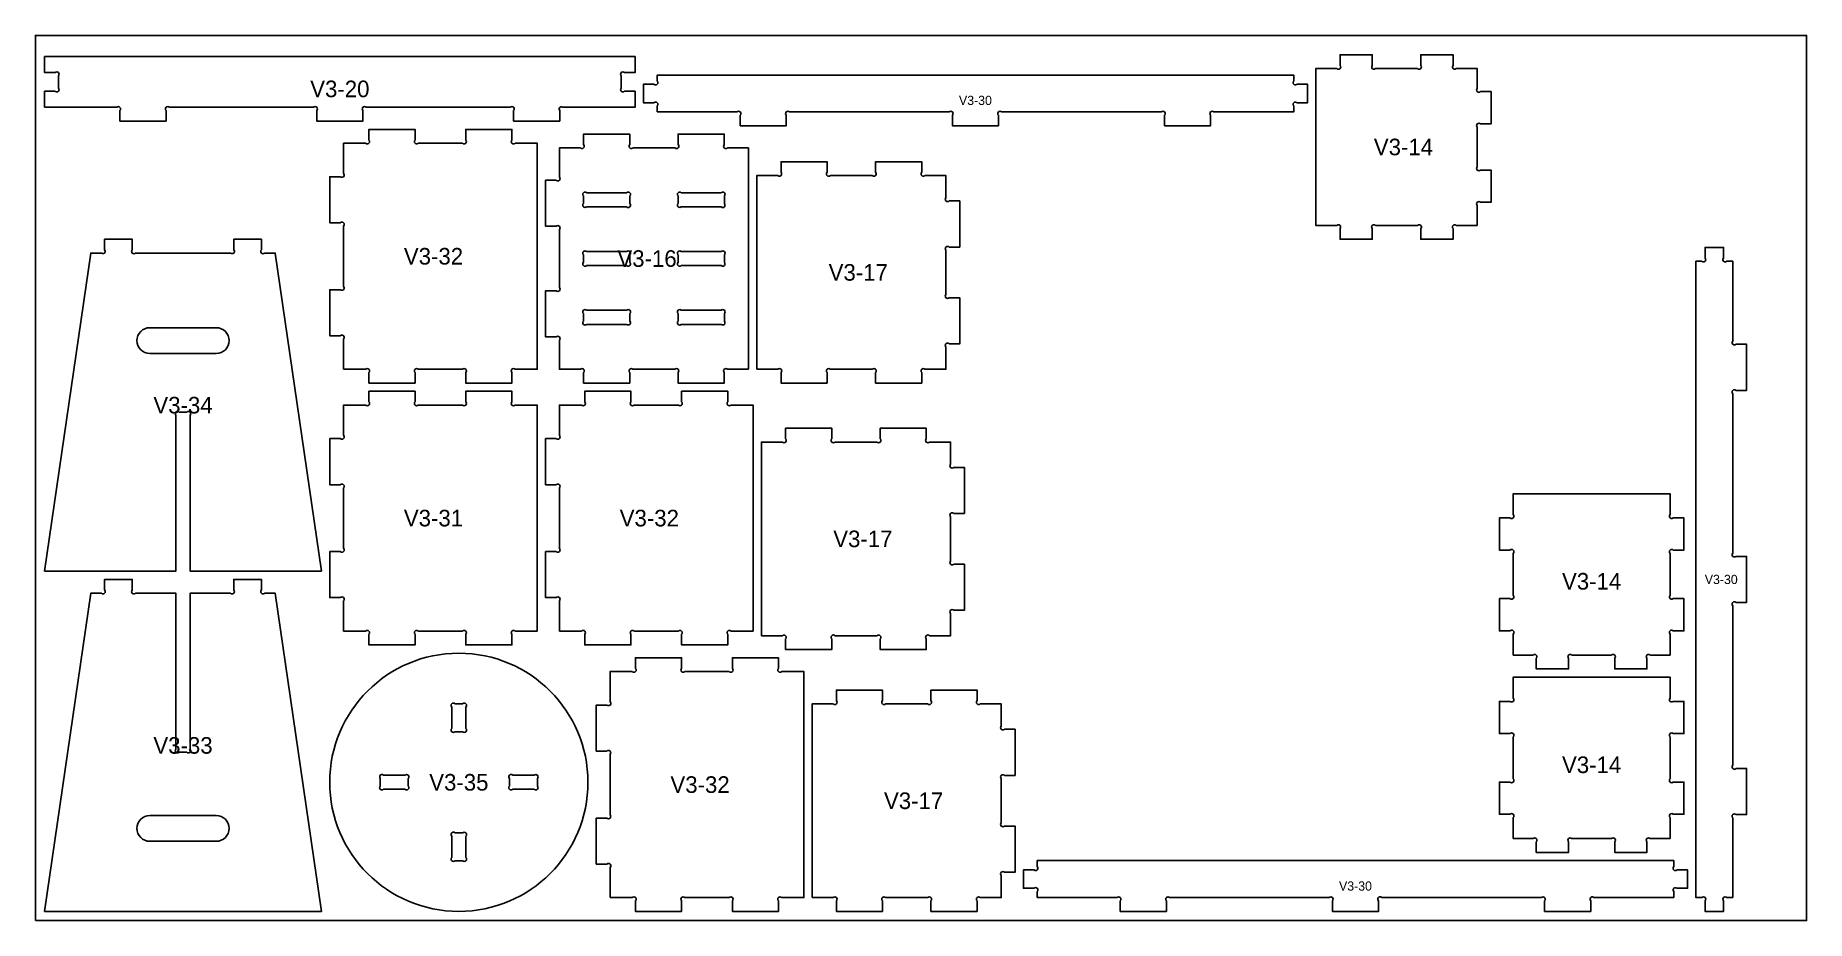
# Model space of a CAD drawing. Header units: inches. Extents: x 0 to 96, y 0 to 48.
import ezdxf
from ezdxf.enums import TextEntityAlignment as Align

# ---------------------------------------------------------------- set-up
doc = ezdxf.new("R2010")
doc.units = ezdxf.units.IN
doc.header["$MEASUREMENT"] = 0
for name, color, linetype in [('CUT_INSIDE', 5, 'Continuous'), ('CUT_OUTSIDE', 1, 'Continuous'), ('LABELS', 7, 'Continuous'), ('SHEET', 8, 'Continuous')]:
    doc.layers.add(name, color=color, linetype=linetype)

msp = doc.modelspace()

# ---------------------------------------------------------------- linework, layer by layer
at = {"layer": 'CUT_INSIDE'}
for points in [[(29.883, 38.706, -1), (29.706, 38.883), (29.706, 39.292, -1), (29.883, 39.468), (32.042, 39.468, -1), (32.218, 39.292), (32.218, 38.883, -1), (32.042, 38.706)], [(35.008, 38.706, -1), (34.831, 38.883), (34.831, 39.292, -1), (35.008, 39.468), (37.167, 39.468, -1), (37.343, 39.292), (37.343, 38.883, -1), (37.167, 38.706)], [(29.883, 35.519, -1), (29.706, 35.696), (29.706, 36.104, -1), (29.883, 36.281), (32.042, 36.281, -1), (32.218, 36.104), (32.218, 35.696, -1), (32.042, 35.519)], [(35.008, 35.519, -1), (34.831, 35.696), (34.831, 36.104, -1), (35.008, 36.281), (37.167, 36.281, -1), (37.343, 36.104), (37.343, 35.696, -1), (37.167, 35.519)], [(29.883, 32.331, -1), (29.706, 32.508), (29.706, 32.917, -1), (29.883, 33.093), (32.042, 33.093, -1), (32.218, 32.917), (32.218, 32.508, -1), (32.042, 32.331)], [(35.008, 32.331, -1), (34.831, 32.508), (34.831, 32.917, -1), (35.008, 33.093), (37.167, 33.093, -1), (37.343, 32.917), (37.343, 32.508, -1), (37.167, 32.331)], [(6.2, 32.15), (9.8, 32.15, -1), (9.8, 30.75), (6.2, 30.75, -1)], [(22.569, 11.579, -1), (22.746, 11.756), (23.154, 11.756, -1), (23.331, 11.579), (23.331, 10.421, -1), (23.154, 10.244), (22.746, 10.244, -1), (22.569, 10.421)], [(18.694, 7.704, -1), (18.871, 7.881), (20.029, 7.881, -1), (20.206, 7.704), (20.206, 7.296, -1), (20.029, 7.119), (18.871, 7.119, -1), (18.694, 7.296)], [(25.694, 7.704, -1), (25.871, 7.881), (27.029, 7.881, -1), (27.206, 7.704), (27.206, 7.296, -1), (27.029, 7.119), (25.871, 7.119, -1), (25.694, 7.296)], [(6.2, 5.7), (9.8, 5.7, -1), (9.8, 4.3), (6.2, 4.3, -1)], [(22.569, 4.579, -1), (22.746, 4.756), (23.154, 4.756, -1), (23.331, 4.579), (23.331, 3.421, -1), (23.154, 3.244), (22.746, 3.244, -1), (22.569, 3.421)]]:
    msp.add_lwpolyline(points, format="xyb", close=True, dxfattribs=at)
at = {"layer": 'CUT_OUTSIDE'}
for points in [[(0.5, 44.1), (4.407, 44.1, -1), (4.583, 43.923), (4.583, 43.35), (7.083, 43.35), (7.083, 43.923, -1), (7.26, 44.1), (15.073, 44.1, -1), (15.25, 43.923), (15.25, 43.35), (17.75, 43.35), (17.75, 43.923, -1), (17.927, 44.1), (25.74, 44.1, -1), (25.917, 43.923), (25.917, 43.35), (28.417, 43.35), (28.417, 43.923, -1), (28.593, 44.1), (32.5, 44.1), (32.5, 44.969), (31.927, 44.969, -1), (31.75, 45.146), (31.75, 45.804, -1), (31.927, 45.981), (32.5, 45.981), (32.5, 46.85), (0.5, 46.85), (0.5, 45.981), (1.073, 45.981, -1), (1.25, 45.804), (1.25, 45.146, -1), (1.073, 44.969), (0.5, 44.969)], [(78.15, 37.7), (78.15, 38.773, -1), (78.327, 38.95), (78.9, 38.95), (78.9, 40.7), (78.327, 40.7, -1), (78.15, 40.877), (78.15, 43.023, -1), (78.327, 43.2), (78.9, 43.2), (78.9, 44.95), (78.327, 44.95, -1), (78.15, 45.127), (78.15, 46.2), (77.014, 46.2, -1), (76.838, 46.377), (76.838, 46.95), (75.088, 46.95), (75.088, 46.377, -1), (74.911, 46.2), (72.639, 46.2, -1), (72.463, 46.377), (72.463, 46.95), (70.713, 46.95), (70.713, 46.377, -1), (70.536, 46.2), (69.4, 46.2), (69.4, 37.7), (70.536, 37.7, -1), (70.713, 37.523), (70.713, 36.95), (72.463, 36.95), (72.463, 37.523, -1), (72.639, 37.7), (74.911, 37.7, -1), (75.088, 37.523), (75.088, 36.95), (76.838, 36.95), (76.838, 37.523, -1), (77.014, 37.7)], [(33.7, 43.85), (38.023, 43.85, -1), (38.2, 43.673), (38.2, 43.1), (40.7, 43.1), (40.7, 43.673, -1), (40.877, 43.85), (49.523, 43.85, -1), (49.7, 43.673), (49.7, 43.1), (52.2, 43.1), (52.2, 43.673, -1), (52.377, 43.85), (61.023, 43.85, -1), (61.2, 43.673), (61.2, 43.1), (63.7, 43.1), (63.7, 43.673, -1), (63.877, 43.85), (68.2, 43.85), (68.2, 44.173, -1), (68.377, 44.35), (68.95, 44.35), (68.95, 45.35), (68.377, 45.35, -1), (68.2, 45.527), (68.2, 45.85), (33.7, 45.85), (33.7, 45.527, -1), (33.523, 45.35), (32.95, 45.35), (32.95, 44.35), (33.523, 44.35, -1), (33.7, 44.173)], [(16.7, 29.9), (17.898, 29.9, -1), (18.075, 29.723), (18.075, 29.15), (20.575, 29.15), (20.575, 29.723, -1), (20.752, 29.9), (23.148, 29.9, -1), (23.325, 29.723), (23.325, 29.15), (25.825, 29.15), (25.825, 29.723, -1), (26.002, 29.9), (27.2, 29.9), (27.2, 42.15), (26.002, 42.15, -1), (25.825, 42.327), (25.825, 42.9), (23.325, 42.9), (23.325, 42.327, -1), (23.148, 42.15), (20.752, 42.15, -1), (20.575, 42.327), (20.575, 42.9), (18.075, 42.9), (18.075, 42.327, -1), (17.898, 42.15), (16.7, 42.15), (16.7, 40.514, -1), (16.523, 40.337), (15.95, 40.337), (15.95, 37.837), (16.523, 37.837, -1), (16.7, 37.661), (16.7, 34.389, -1), (16.523, 34.212), (15.95, 34.212), (15.95, 31.712), (16.523, 31.712, -1), (16.7, 31.536)], [(38.65, 29.9), (38.65, 41.9), (37.514, 41.9, -1), (37.337, 42.077), (37.337, 42.65), (34.837, 42.65), (34.837, 42.077, -1), (34.661, 41.9), (32.389, 41.9, -1), (32.212, 42.077), (32.212, 42.65), (29.712, 42.65), (29.712, 42.077, -1), (29.536, 41.9), (28.4, 41.9), (28.4, 40.327, -1), (28.223, 40.15), (27.65, 40.15), (27.65, 37.65), (28.223, 37.65, -1), (28.4, 37.473), (28.4, 34.327, -1), (28.223, 34.15), (27.65, 34.15), (27.65, 31.65), (28.223, 31.65, -1), (28.4, 31.473), (28.4, 29.9), (29.536, 29.9, -1), (29.712, 29.723), (29.712, 29.15), (32.212, 29.15), (32.212, 29.723, -1), (32.389, 29.9), (34.661, 29.9, -1), (34.837, 29.723), (34.837, 29.15), (37.337, 29.15), (37.337, 29.723, -1), (37.514, 29.9)], [(39.1, 29.9), (40.236, 29.9, -1), (40.412, 29.723), (40.412, 29.15), (42.912, 29.15), (42.912, 29.723, -1), (43.089, 29.9), (45.361, 29.9, -1), (45.537, 29.723), (45.537, 29.15), (48.037, 29.15), (48.037, 29.723, -1), (48.214, 29.9), (49.35, 29.9), (49.35, 31.098, -1), (49.527, 31.275), (50.1, 31.275), (50.1, 33.775), (49.527, 33.775, -1), (49.35, 33.952), (49.35, 36.348, -1), (49.527, 36.525), (50.1, 36.525), (50.1, 39.025), (49.527, 39.025, -1), (49.35, 39.202), (49.35, 40.4), (48.214, 40.4, -1), (48.037, 40.577), (48.037, 41.15), (45.537, 41.15), (45.537, 40.577, -1), (45.361, 40.4), (43.089, 40.4, -1), (42.912, 40.577), (42.912, 41.15), (40.412, 41.15), (40.412, 40.577, -1), (40.236, 40.4), (39.1, 40.4)], [(0.5, 18.95), (7.619, 18.95), (7.619, 27.398, -1), (7.796, 27.575), (8.204, 27.575, -1), (8.381, 27.398), (8.381, 18.95), (15.5, 18.95), (13, 36.2), (12.427, 36.2, -1), (12.25, 36.377), (12.25, 36.95), (10.75, 36.95), (10.75, 36.377, -1), (10.573, 36.2), (5.427, 36.2, -1), (5.25, 36.377), (5.25, 36.95), (3.75, 36.95), (3.75, 36.377, -1), (3.573, 36.2), (3, 36.2)], [(92, 1.25), (92, 5.573, -1), (92.177, 5.75), (92.75, 5.75), (92.75, 8.25), (92.177, 8.25, -1), (92, 8.427), (92, 17.073, -1), (92.177, 17.25), (92.75, 17.25), (92.75, 19.75), (92.177, 19.75, -1), (92, 19.927), (92, 28.573, -1), (92.177, 28.75), (92.75, 28.75), (92.75, 31.25), (92.177, 31.25, -1), (92, 31.427), (92, 35.75), (91.677, 35.75, -1), (91.5, 35.927), (91.5, 36.5), (90.5, 36.5), (90.5, 35.927, -1), (90.323, 35.75), (90, 35.75), (90, 1.25), (90.323, 1.25, -1), (90.5, 1.073), (90.5, 0.5), (91.5, 0.5), (91.5, 1.073, -1), (91.677, 1.25)], [(16.7, 15.7), (17.898, 15.7, -1), (18.075, 15.523), (18.075, 14.95), (20.575, 14.95), (20.575, 15.523, -1), (20.752, 15.7), (23.148, 15.7, -1), (23.325, 15.523), (23.325, 14.95), (25.825, 14.95), (25.825, 15.523, -1), (26.002, 15.7), (27.2, 15.7), (27.2, 27.95), (26.002, 27.95, -1), (25.825, 28.127), (25.825, 28.7), (23.325, 28.7), (23.325, 28.127, -1), (23.148, 27.95), (20.752, 27.95, -1), (20.575, 28.127), (20.575, 28.7), (18.075, 28.7), (18.075, 28.127, -1), (17.898, 27.95), (16.7, 27.95), (16.7, 26.314, -1), (16.523, 26.137), (15.95, 26.137), (15.95, 23.637), (16.523, 23.637, -1), (16.7, 23.461), (16.7, 20.189, -1), (16.523, 20.012), (15.95, 20.012), (15.95, 17.512), (16.523, 17.512, -1), (16.7, 17.336)], [(28.4, 15.7), (29.598, 15.7, -1), (29.775, 15.523), (29.775, 14.95), (32.275, 14.95), (32.275, 15.523, -1), (32.452, 15.7), (34.848, 15.7, -1), (35.025, 15.523), (35.025, 14.95), (37.525, 14.95), (37.525, 15.523, -1), (37.702, 15.7), (38.9, 15.7), (38.9, 27.95), (37.702, 27.95, -1), (37.525, 28.127), (37.525, 28.7), (35.025, 28.7), (35.025, 28.127, -1), (34.848, 27.95), (32.452, 27.95, -1), (32.275, 28.127), (32.275, 28.7), (29.775, 28.7), (29.775, 28.127, -1), (29.598, 27.95), (28.4, 27.95), (28.4, 26.314, -1), (28.223, 26.137), (27.65, 26.137), (27.65, 23.637), (28.223, 23.637, -1), (28.4, 23.461), (28.4, 20.189, -1), (28.223, 20.012), (27.65, 20.012), (27.65, 17.512), (28.223, 17.512, -1), (28.4, 17.336)], [(39.35, 15.45), (40.486, 15.45, -1), (40.662, 15.273), (40.662, 14.7), (43.162, 14.7), (43.162, 15.273, -1), (43.339, 15.45), (45.611, 15.45, -1), (45.787, 15.273), (45.787, 14.7), (48.287, 14.7), (48.287, 15.273, -1), (48.464, 15.45), (49.6, 15.45), (49.6, 16.648, -1), (49.777, 16.825), (50.35, 16.825), (50.35, 19.325), (49.777, 19.325, -1), (49.6, 19.502), (49.6, 21.898, -1), (49.777, 22.075), (50.35, 22.075), (50.35, 24.575), (49.777, 24.575, -1), (49.6, 24.752), (49.6, 25.95), (48.464, 25.95, -1), (48.287, 26.127), (48.287, 26.7), (45.787, 26.7), (45.787, 26.127, -1), (45.611, 25.95), (43.339, 25.95, -1), (43.162, 26.127), (43.162, 26.7), (40.662, 26.7), (40.662, 26.127, -1), (40.486, 25.95), (39.35, 25.95)], [(80.1, 14.4), (81.173, 14.4, -1), (81.35, 14.223), (81.35, 13.65), (83.1, 13.65), (83.1, 14.223, -1), (83.277, 14.4), (85.423, 14.4, -1), (85.6, 14.223), (85.6, 13.65), (87.35, 13.65), (87.35, 14.223, -1), (87.527, 14.4), (88.6, 14.4), (88.6, 15.536, -1), (88.777, 15.712), (89.35, 15.712), (89.35, 17.462), (88.777, 17.462, -1), (88.6, 17.639), (88.6, 19.911, -1), (88.777, 20.087), (89.35, 20.087), (89.35, 21.837), (88.777, 21.837, -1), (88.6, 22.014), (88.6, 23.15), (80.1, 23.15), (80.1, 22.014, -1), (79.923, 21.837), (79.35, 21.837), (79.35, 20.087), (79.923, 20.087, -1), (80.1, 19.911), (80.1, 17.639, -1), (79.923, 17.462), (79.35, 17.462), (79.35, 15.712), (79.923, 15.712, -1), (80.1, 15.536)], [(0.5, 0.5), (15.5, 0.5), (13, 17.75), (12.427, 17.75, -1), (12.25, 17.927), (12.25, 18.5), (10.75, 18.5), (10.75, 17.927, -1), (10.573, 17.75), (8.381, 17.75), (8.381, 9.302, -1), (8.204, 9.125), (7.796, 9.125, -1), (7.619, 9.302), (7.619, 17.75), (5.427, 17.75, -1), (5.25, 17.927), (5.25, 18.5), (3.75, 18.5), (3.75, 17.927, -1), (3.573, 17.75), (3, 17.75)], [(15.95, 7.5, 1), (29.95, 7.5, 1)], [(31.15, 1.25), (32.348, 1.25, -1), (32.525, 1.073), (32.525, 0.5), (35.025, 0.5), (35.025, 1.073, -1), (35.202, 1.25), (37.598, 1.25, -1), (37.775, 1.073), (37.775, 0.5), (40.275, 0.5), (40.275, 1.073, -1), (40.452, 1.25), (41.65, 1.25), (41.65, 13.5), (40.452, 13.5, -1), (40.275, 13.677), (40.275, 14.25), (37.775, 14.25), (37.775, 13.677, -1), (37.598, 13.5), (35.202, 13.5, -1), (35.025, 13.677), (35.025, 14.25), (32.525, 14.25), (32.525, 13.677, -1), (32.348, 13.5), (31.15, 13.5), (31.15, 11.864, -1), (30.973, 11.688), (30.4, 11.688), (30.4, 9.188), (30.973, 9.188, -1), (31.15, 9.011), (31.15, 5.739, -1), (30.973, 5.562), (30.4, 5.562), (30.4, 3.062), (30.973, 3.062, -1), (31.15, 2.886)], [(42.1, 1.25), (43.236, 1.25, -1), (43.412, 1.073), (43.412, 0.5), (45.912, 0.5), (45.912, 1.073, -1), (46.089, 1.25), (48.361, 1.25, -1), (48.537, 1.073), (48.537, 0.5), (51.037, 0.5), (51.037, 1.073, -1), (51.214, 1.25), (52.35, 1.25), (52.35, 2.448, -1), (52.527, 2.625), (53.1, 2.625), (53.1, 5.125), (52.527, 5.125, -1), (52.35, 5.302), (52.35, 7.698, -1), (52.527, 7.875), (53.1, 7.875), (53.1, 10.375), (52.527, 10.375, -1), (52.35, 10.552), (52.35, 11.75), (51.214, 11.75, -1), (51.037, 11.927), (51.037, 12.5), (48.537, 12.5), (48.537, 11.927, -1), (48.361, 11.75), (46.089, 11.75, -1), (45.912, 11.927), (45.912, 12.5), (43.412, 12.5), (43.412, 11.927, -1), (43.236, 11.75), (42.1, 11.75)], [(80.1, 4.45), (81.173, 4.45, -1), (81.35, 4.273), (81.35, 3.7), (83.1, 3.7), (83.1, 4.273, -1), (83.277, 4.45), (85.423, 4.45, -1), (85.6, 4.273), (85.6, 3.7), (87.35, 3.7), (87.35, 4.273, -1), (87.527, 4.45), (88.6, 4.45), (88.6, 5.586, -1), (88.777, 5.763), (89.35, 5.763), (89.35, 7.513), (88.777, 7.513, -1), (88.6, 7.689), (88.6, 9.961, -1), (88.777, 10.137), (89.35, 10.137), (89.35, 11.887), (88.777, 11.887, -1), (88.6, 12.064), (88.6, 13.2), (80.1, 13.2), (80.1, 12.064, -1), (79.923, 11.887), (79.35, 11.887), (79.35, 10.137), (79.923, 10.137, -1), (80.1, 9.961), (80.1, 7.689, -1), (79.923, 7.513), (79.35, 7.513), (79.35, 5.763), (79.923, 5.763, -1), (80.1, 5.586)], [(54.3, 1.25), (58.623, 1.25, -1), (58.8, 1.073), (58.8, 0.5), (61.3, 0.5), (61.3, 1.073, -1), (61.477, 1.25), (70.123, 1.25, -1), (70.3, 1.073), (70.3, 0.5), (72.8, 0.5), (72.8, 1.073, -1), (72.977, 1.25), (81.623, 1.25, -1), (81.8, 1.073), (81.8, 0.5), (84.3, 0.5), (84.3, 1.073, -1), (84.477, 1.25), (88.8, 1.25), (88.8, 1.573, -1), (88.977, 1.75), (89.55, 1.75), (89.55, 2.75), (88.977, 2.75, -1), (88.8, 2.927), (88.8, 3.25), (54.3, 3.25), (54.3, 2.927, -1), (54.123, 2.75), (53.55, 2.75), (53.55, 1.75), (54.123, 1.75, -1), (54.3, 1.573)]]:
    msp.add_lwpolyline(points, format="xyb", close=True, dxfattribs=at)
at = {"layer": 'SHEET'}
msp.add_lwpolyline([(0, 0), (96, 0), (96, 48), (0, 48)], close=True, dxfattribs=at)

# ---------------------------------------------------------------- texts
at = {"layer": 'LABELS'}
for s, height, p in [('V3-20', 0.9, (16.5, 45.1)), ('V3-30', 0.5, (50.95, 44.475)), ('V3-14', 0.9, (74.15, 41.95)), ('V3-32', 0.9, (21.575, 36.025)), ('V3-16', 0.9, (33.15, 35.9)), ('V3-17', 0.9, (44.6, 35.15)), ('V3-34', 0.9, (8, 27.95)), ('V3-31', 0.9, (21.575, 21.825)), ('V3-32', 0.9, (33.275, 21.825)), ('V3-17', 0.9, (44.85, 20.7)), ('V3-14', 0.9, (84.35, 18.4)), ('V3-30', 0.5, (91.375, 18.5)), ('V3-33', 0.9, (8, 9.5)), ('V3-14', 0.9, (84.35, 8.45)), ('V3-35', 0.9, (22.95, 7.5)), ('V3-32', 0.9, (36.025, 7.375)), ('V3-17', 0.9, (47.6, 6.5)), ('V3-30', 0.5, (71.55, 1.875))]:
    msp.add_text(s, height=height, dxfattribs=at).set_placement(p, align=Align.MIDDLE_CENTER)

doc.saveas('drawing.dxf')
